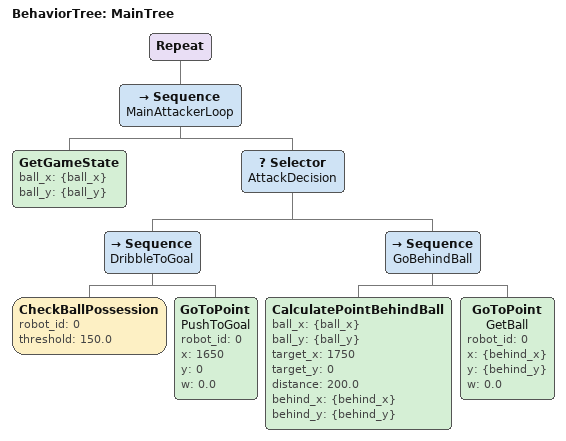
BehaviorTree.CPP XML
<root main_tree_to_execute="MainTree" BTCPP_format="4">
  <BehaviorTree ID="MainTree">
    <Repeat>
      <Sequence name="MainAttackerLoop">
        <GetGameState ball_x="{ball_x}" ball_y="{ball_y}"/>
        <Selector name="AttackDecision">
          <Sequence name="DribbleToGoal">
            <CheckBallPossession robot_id="0" threshold="150.0"/>
            <GoToPoint name="PushToGoal" robot_id="0" x="1650" y="0" w="0.0" />
          </Sequence>
          <Sequence name="GoBehindBall">
            <CalculatePointBehindBall ball_x="{ball_x}" ball_y="{ball_y}" target_x="1750" target_y="0" distance="200.0" behind_x="{behind_x}" behind_y="{behind_y}"/>
            <GoToPoint name="GetBall" robot_id="0" x="{behind_x}" y="{behind_y}" w="0.0" />
          </Sequence>
        </Selector>
      </Sequence>
    </Repeat>
  </BehaviorTree>
</root>
